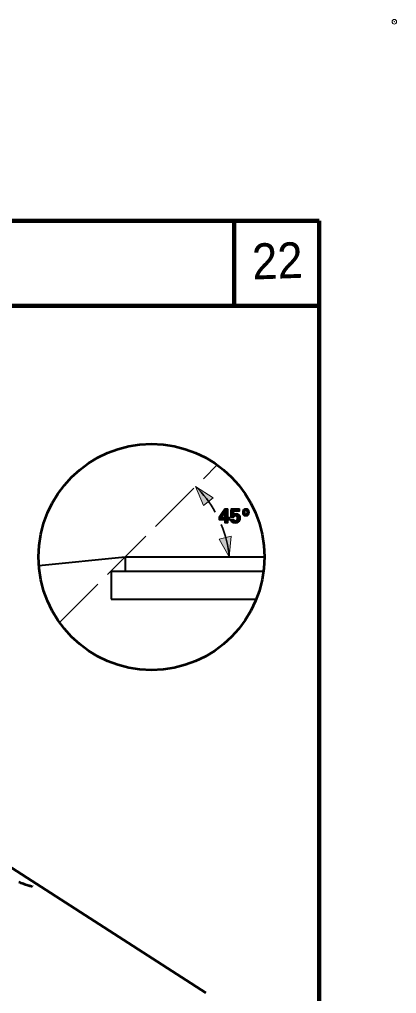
# Model space of a CAD drawing. Extents: x -9585 to -7990, y -61013 to -56618.
# Drawn here: x -8240 to -7990, y -60464 to -59818 of the extents above; entities that cross this region are included whole.
import ezdxf

# ---------------------------------------------------------------- set-up
doc = ezdxf.new("R2010")
doc.units = 0
doc.header["$LTSCALE"] = 6
doc.header["$PDMODE"] = 32
doc.header["$PDSIZE"] = 3
doc.linetypes.add('LONG_DASHED', pattern=[7.5, 6, -1.5])
doc.layers.add('1', color=7, linetype='Continuous', lineweight=13)
doc.layers.add('3', color=7, linetype='Continuous', lineweight=40)

msp = doc.modelspace()

# ---------------------------------------------------------------- hatches: boundary and pattern name
at = {"layer": '1'}
for points in [[(-8123.26, -60127.44), (-8111.64, -60135.02), (-8118.1, -60140.04)], [(-8100.94, -60174.24), (-8099.62, -60160.42), (-8107.58, -60162.36)]]:
    msp.add_hatch(color=256, dxfattribs=at).paths.add_polyline_path(points)
at = {"layer": '3'}
for points in [[(-8107.54, -60148.08), (-8107.54, -60149.6), (-8100.72, -60149.6), (-8100.72, -60148.08), (-8106.1, -60148.08), (-8105.86, -60147.74), (-8103.74, -60144.52), (-8101.88, -60144.52), (-8101.88, -60142.34), (-8103.9, -60142.34), (-8105.36, -60144.52), (-8107.54, -60147.74)], [(-8099.9, -60147.32), (-8099.92, -60147.8), (-8097.96, -60147.8), (-8097.72, -60147.32), (-8097.7, -60147.32), (-8097.7, -60147.32), (-8097.7, -60147.3), (-8097.32, -60146.98), (-8097.22, -60146.96), (-8096.82, -60146.84), (-8094.02, -60146.84), (-8094.3, -60146.34), (-8094.66, -60146.12), (-8098.08, -60146.12), (-8098.06, -60145.7), (-8098.06, -60145.68), (-8097.94, -60143.84), (-8094.14, -60143.84), (-8094.14, -60142.34), (-8099.7, -60142.34), (-8099.78, -60143.84), (-8099.84, -60145.68), (-8099.84, -60145.7), (-8099.86, -60146.12), (-8099.86, -60146.34), (-8099.88, -60146.84), (-8099.9, -60146.96), (-8099.9, -60146.98), (-8099.9, -60147.3), (-8099.9, -60147.32)], [(-8091.82, -60145.52), (-8091.82, -60145.6), (-8090.46, -60145.6), (-8090.5, -60145.52), (-8090.58, -60145.22), (-8090.58, -60145.16), (-8090.62, -60144.64), (-8090.62, -60144.64), (-8090.62, -60144.56), (-8090.62, -60144.52), (-8090.58, -60144.04), (-8090.56, -60143.96), (-8090.46, -60143.66), (-8090.42, -60143.54), (-8090.42, -60143.52), (-8090.42, -60143.52), (-8090.38, -60143.5), (-8090.16, -60143.24), (-8090.1, -60143.22), (-8089.84, -60143.16), (-8088.1, -60143.16), (-8088.3, -60142.82), (-8088.34, -60142.76), (-8089, -60142.32), (-8089.04, -60142.3), (-8089.84, -60142.2), (-8090.54, -60142.3), (-8090.68, -60142.32), (-8091.3, -60142.76), (-8091.38, -60142.82), (-8091.56, -60143.16), (-8091.6, -60143.22), (-8091.6, -60143.24), (-8091.74, -60143.5), (-8091.74, -60143.52), (-8091.76, -60143.54), (-8091.82, -60143.66), (-8091.86, -60143.96), (-8091.86, -60144.04), (-8091.92, -60144.52), (-8091.94, -60144.56), (-8091.94, -60144.64), (-8091.94, -60144.64), (-8091.88, -60145.16), (-8091.86, -60145.22)], [(-8089.6, -60146), (-8089.82, -60146.1), (-8088.14, -60146.1), (-8088.1, -60146), (-8088.1, -60145.98), (-8087.96, -60145.7), (-8087.94, -60145.64), (-8087.92, -60145.6), (-8087.88, -60145.52), (-8087.84, -60145.22), (-8087.82, -60145.16), (-8087.78, -60144.64), (-8087.76, -60144.64), (-8087.76, -60144.56), (-8087.74, -60144.52), (-8087.82, -60144.04), (-8087.84, -60143.96), (-8087.88, -60143.66), (-8087.9, -60143.54), (-8087.9, -60143.52), (-8087.92, -60143.5), (-8087.92, -60143.5), (-8088.06, -60143.24), (-8088.06, -60143.24), (-8088.06, -60143.22), (-8088.1, -60143.16), (-8089.84, -60143.16), (-8089.54, -60143.22), (-8089.54, -60143.24), (-8089.3, -60143.5), (-8089.28, -60143.52), (-8089.26, -60143.54), (-8089.22, -60143.66), (-8089.14, -60143.96), (-8089.12, -60144.04), (-8089.06, -60144.52), (-8089.06, -60144.56), (-8089.08, -60144.64), (-8089.08, -60144.64), (-8089.1, -60145.16), (-8089.14, -60145.22), (-8089.22, -60145.52), (-8089.24, -60145.6), (-8089.26, -60145.64), (-8089.3, -60145.7), (-8089.5, -60145.98)], [(-8103.74, -60147.74), (-8103.74, -60148.08), (-8101.88, -60148.08), (-8101.88, -60147.74), (-8101.88, -60144.52), (-8103.74, -60144.52)], [(-8103.74, -60149.6), (-8103.74, -60151.62), (-8101.88, -60151.62), (-8101.88, -60149.6)], [(-8098.34, -60151.56), (-8097.04, -60151.78), (-8095.74, -60151.56), (-8095.74, -60151.56), (-8095.7, -60151.56), (-8094.76, -60150.96), (-8094.54, -60150.84), (-8094.18, -60150.28), (-8096.84, -60150.28), (-8097.42, -60150.18), (-8097.44, -60150.16), (-8097.46, -60150.12), (-8097.82, -60149.8), (-8097.82, -60149.74), (-8097.84, -60149.72), (-8097.94, -60149.28), (-8099.94, -60149.28), (-8099.88, -60149.72), (-8099.86, -60149.74), (-8099.86, -60149.8), (-8099.82, -60150.12), (-8099.82, -60150.16), (-8099.8, -60150.18), (-8099.74, -60150.28), (-8099.38, -60150.84), (-8099.3, -60150.96), (-8098.36, -60151.56)], [(-8097.46, -60145.7), (-8098.08, -60146.12), (-8094.66, -60146.12), (-8095.22, -60145.7), (-8095.34, -60145.68), (-8097.42, -60145.68)], [(-8096.38, -60145.48), (-8097.42, -60145.68), (-8095.34, -60145.68), (-8096.38, -60145.48)], [(-8096.46, -60150.18), (-8096.84, -60150.28), (-8094.18, -60150.28), (-8094.1, -60150.18), (-8094.1, -60150.16), (-8094.08, -60150.12), (-8093.86, -60149.8), (-8093.82, -60149.74), (-8093.82, -60149.72), (-8093.7, -60149.1), (-8093.58, -60148.46), (-8093.58, -60148.4), (-8093.66, -60147.88), (-8093.66, -60147.8), (-8093.74, -60147.32), (-8093.74, -60147.32), (-8093.74, -60147.3), (-8093.94, -60146.98), (-8093.94, -60146.96), (-8094.02, -60146.84), (-8096.82, -60146.84), (-8096.26, -60146.96), (-8096.24, -60146.98), (-8095.88, -60147.3), (-8095.88, -60147.32), (-8095.86, -60147.32), (-8095.66, -60147.8), (-8095.62, -60147.88), (-8095.56, -60148.4), (-8095.54, -60148.46), (-8095.62, -60149.1), (-8095.86, -60149.72), (-8095.88, -60149.74), (-8095.94, -60149.8), (-8096.3, -60150.12), (-8096.4, -60150.16)], [(-8091.48, -60146.32), (-8091.42, -60146.4), (-8088.34, -60146.4), (-8088.26, -60146.32), (-8088.14, -60146.1), (-8089.82, -60146.1), (-8090.18, -60146), (-8090.2, -60145.98), (-8090.44, -60145.7), (-8090.46, -60145.64), (-8090.46, -60145.6), (-8091.82, -60145.6), (-8091.8, -60145.64), (-8091.78, -60145.7), (-8091.64, -60145.98), (-8091.62, -60146), (-8091.58, -60146.1)], [(-8089.94, -60147.04), (-8089.78, -60147.06), (-8089.68, -60147.04), (-8089.58, -60147.02), (-8089.18, -60146.94), (-8088.9, -60146.88), (-8088.34, -60146.4), (-8091.44, -60146.4), (-8090.82, -60146.88), (-8090.72, -60146.94), (-8090.12, -60147.02)]]:
    msp.add_hatch(color=256, dxfattribs=at).paths.add_polyline_path(points)

# ---------------------------------------------------------------- linework, layer by layer
at = {"layer": '1', "lineweight": 100}
for p, q in [((-8041.28, -59951.3), (-9533.5, -59951.3)), ((-8097.54, -59951.3), (-8097.54, -60007.56)), ((-8041.28, -59951.3), (-8041.28, -60972.74)), ((-8041.28, -60007.56), (-9533.5, -60007.56))]:
    msp.add_line(p, q, dxfattribs=at)
at = {"layer": '1'}
for points in [[(-8123.26, -60127.44), (-8111.64, -60135.02), (-8118.1, -60140.04)], [(-8100.94, -60174.24), (-8099.62, -60160.42), (-8107.58, -60162.36)]]:
    msp.add_lwpolyline(points, close=True, dxfattribs=at)
msp.add_point((-7991.34, -59819.1), dxfattribs=at)
at = {"layer": '3', "linetype": 'LONG_DASHED', "lineweight": 35}
msp.add_line((-8213.56, -60217.74), (-8109.02, -60113.2), dxfattribs=at)
at = {"layer": '3'}
for p, q in [((-8227.36, -60179.8), (-8170.06, -60174.24)), ((-8170.06, -60174.24), (-8077.52, -60174.24)), ((-8170.06, -60174.24), (-8170.06, -60183.54)), ((-8179.36, -60183.54), (-8078.12, -60183.54)), ((-8179.36, -60183.54), (-8179.36, -60202.28)), ((-8179.36, -60202.28), (-8082.92, -60202.28))]:
    msp.add_line(p, q, dxfattribs=at)
at = {"layer": '3', "lineweight": 35}
for points in [[(-8107.54, -60148.08), (-8107.54, -60149.6), (-8100.72, -60149.6), (-8100.72, -60148.08), (-8106.1, -60148.08), (-8105.86, -60147.74), (-8103.74, -60144.52), (-8101.88, -60144.52), (-8101.88, -60142.34), (-8103.9, -60142.34), (-8105.36, -60144.52), (-8107.54, -60147.74)], [(-8099.9, -60147.32), (-8099.92, -60147.8), (-8097.96, -60147.8), (-8097.72, -60147.32), (-8097.7, -60147.32), (-8097.7, -60147.32), (-8097.7, -60147.3), (-8097.32, -60146.98), (-8097.22, -60146.96), (-8096.82, -60146.84), (-8094.02, -60146.84), (-8094.3, -60146.34), (-8094.66, -60146.12), (-8098.08, -60146.12), (-8098.06, -60145.7), (-8098.06, -60145.68), (-8097.94, -60143.84), (-8094.14, -60143.84), (-8094.14, -60142.34), (-8099.7, -60142.34), (-8099.78, -60143.84), (-8099.84, -60145.68), (-8099.84, -60145.7), (-8099.86, -60146.12), (-8099.86, -60146.34), (-8099.88, -60146.84), (-8099.9, -60146.96), (-8099.9, -60146.98), (-8099.9, -60147.3), (-8099.9, -60147.32)], [(-8091.82, -60145.52), (-8091.82, -60145.6), (-8090.46, -60145.6), (-8090.5, -60145.52), (-8090.58, -60145.22), (-8090.58, -60145.16), (-8090.62, -60144.64), (-8090.62, -60144.64), (-8090.62, -60144.56), (-8090.62, -60144.52), (-8090.58, -60144.04), (-8090.56, -60143.96), (-8090.46, -60143.66), (-8090.42, -60143.54), (-8090.42, -60143.52), (-8090.42, -60143.52), (-8090.38, -60143.5), (-8090.16, -60143.24), (-8090.1, -60143.22), (-8089.84, -60143.16), (-8088.1, -60143.16), (-8088.3, -60142.82), (-8088.34, -60142.76), (-8089, -60142.32), (-8089.04, -60142.3), (-8089.84, -60142.2), (-8090.54, -60142.3), (-8090.68, -60142.32), (-8091.3, -60142.76), (-8091.38, -60142.82), (-8091.56, -60143.16), (-8091.6, -60143.22), (-8091.6, -60143.24), (-8091.74, -60143.5), (-8091.74, -60143.52), (-8091.76, -60143.54), (-8091.82, -60143.66), (-8091.86, -60143.96), (-8091.86, -60144.04), (-8091.92, -60144.52), (-8091.94, -60144.56), (-8091.94, -60144.64), (-8091.94, -60144.64), (-8091.88, -60145.16), (-8091.86, -60145.22)], [(-8089.6, -60146), (-8089.82, -60146.1), (-8088.14, -60146.1), (-8088.1, -60146), (-8088.1, -60145.98), (-8087.96, -60145.7), (-8087.94, -60145.64), (-8087.92, -60145.6), (-8087.88, -60145.52), (-8087.84, -60145.22), (-8087.82, -60145.16), (-8087.78, -60144.64), (-8087.76, -60144.64), (-8087.76, -60144.56), (-8087.74, -60144.52), (-8087.82, -60144.04), (-8087.84, -60143.96), (-8087.88, -60143.66), (-8087.9, -60143.54), (-8087.9, -60143.52), (-8087.92, -60143.5), (-8087.92, -60143.5), (-8088.06, -60143.24), (-8088.06, -60143.24), (-8088.06, -60143.22), (-8088.1, -60143.16), (-8089.84, -60143.16), (-8089.54, -60143.22), (-8089.54, -60143.24), (-8089.3, -60143.5), (-8089.28, -60143.52), (-8089.26, -60143.54), (-8089.22, -60143.66), (-8089.14, -60143.96), (-8089.12, -60144.04), (-8089.06, -60144.52), (-8089.06, -60144.56), (-8089.08, -60144.64), (-8089.08, -60144.64), (-8089.1, -60145.16), (-8089.14, -60145.22), (-8089.22, -60145.52), (-8089.24, -60145.6), (-8089.26, -60145.64), (-8089.3, -60145.7), (-8089.5, -60145.98)], [(-8103.74, -60147.74), (-8103.74, -60148.08), (-8101.88, -60148.08), (-8101.88, -60147.74), (-8101.88, -60144.52), (-8103.74, -60144.52)], [(-8103.74, -60149.6), (-8103.74, -60151.62), (-8101.88, -60151.62), (-8101.88, -60149.6)], [(-8098.34, -60151.56), (-8097.04, -60151.78), (-8095.74, -60151.56), (-8095.74, -60151.56), (-8095.7, -60151.56), (-8094.76, -60150.96), (-8094.54, -60150.84), (-8094.18, -60150.28), (-8096.84, -60150.28), (-8097.42, -60150.18), (-8097.44, -60150.16), (-8097.46, -60150.12), (-8097.82, -60149.8), (-8097.82, -60149.74), (-8097.84, -60149.72), (-8097.94, -60149.28), (-8099.94, -60149.28), (-8099.88, -60149.72), (-8099.86, -60149.74), (-8099.86, -60149.8), (-8099.82, -60150.12), (-8099.82, -60150.16), (-8099.8, -60150.18), (-8099.74, -60150.28), (-8099.38, -60150.84), (-8099.3, -60150.96), (-8098.36, -60151.56)], [(-8097.46, -60145.7), (-8098.08, -60146.12), (-8094.66, -60146.12), (-8095.22, -60145.7), (-8095.34, -60145.68), (-8097.42, -60145.68)], [(-8096.38, -60145.48), (-8097.42, -60145.68), (-8095.34, -60145.68), (-8096.38, -60145.48)], [(-8096.46, -60150.18), (-8096.84, -60150.28), (-8094.18, -60150.28), (-8094.1, -60150.18), (-8094.1, -60150.16), (-8094.08, -60150.12), (-8093.86, -60149.8), (-8093.82, -60149.74), (-8093.82, -60149.72), (-8093.7, -60149.1), (-8093.58, -60148.46), (-8093.58, -60148.4), (-8093.66, -60147.88), (-8093.66, -60147.8), (-8093.74, -60147.32), (-8093.74, -60147.32), (-8093.74, -60147.3), (-8093.94, -60146.98), (-8093.94, -60146.96), (-8094.02, -60146.84), (-8096.82, -60146.84), (-8096.26, -60146.96), (-8096.24, -60146.98), (-8095.88, -60147.3), (-8095.88, -60147.32), (-8095.86, -60147.32), (-8095.66, -60147.8), (-8095.62, -60147.88), (-8095.56, -60148.4), (-8095.54, -60148.46), (-8095.62, -60149.1), (-8095.86, -60149.72), (-8095.88, -60149.74), (-8095.94, -60149.8), (-8096.3, -60150.12), (-8096.4, -60150.16)], [(-8091.48, -60146.32), (-8091.42, -60146.4), (-8088.34, -60146.4), (-8088.26, -60146.32), (-8088.14, -60146.1), (-8089.82, -60146.1), (-8090.18, -60146), (-8090.2, -60145.98), (-8090.44, -60145.7), (-8090.46, -60145.64), (-8090.46, -60145.6), (-8091.82, -60145.6), (-8091.8, -60145.64), (-8091.78, -60145.7), (-8091.64, -60145.98), (-8091.62, -60146), (-8091.58, -60146.1)], [(-8089.94, -60147.04), (-8089.78, -60147.06), (-8089.68, -60147.04), (-8089.58, -60147.02), (-8089.18, -60146.94), (-8088.9, -60146.88), (-8088.34, -60146.4), (-8091.44, -60146.4), (-8090.82, -60146.88), (-8090.72, -60146.94), (-8090.12, -60147.02)]]:
    msp.add_lwpolyline(points, close=True, dxfattribs=at)
at = {"layer": '3', "lineweight": 53}
msp.add_lwpolyline([(-9500.56, -60364.28), (-9482.26, -60390.54), (-9303.46, -60339.84), (-9187.22, -60335.64), (-8854.82, -60329.8), (-8490.16, -60336.4), (-8303.12, -60343.6), (-8116.36, -60463.44)], dxfattribs=at)
msp.add_circle((-8152.515, -60174.24), 75, dxfattribs=at)
at = {"layer": '3', "lineweight": 35}
for start, end in [(29.27677, 45.72933), (5.27867, 22.33054)]:
    msp.add_arc((-8175.615, -60181.14), 75, start, end, dxfattribs=at)
at = {"layer": '3', "linetype": 'LONG_DASHED', "lineweight": 53}
msp.add_spline([(-8814.92, -60366.4), (-8799.32, -60367.88), (-8791.36, -60367.6), (-8783.26, -60366.68), (-8772.16, -60364.44), (-8770.22, -60364.28), (-8762.86, -60362.64), (-8758.06, -60361.44), (-8753.26, -60359.8), (-8748.32, -60358.44), (-8729.12, -60354.54), (-8727.46, -60354.4), (-8723.72, -60353.94), (-8710.22, -60353.94), (-8700.76, -60354.84), (-8695.66, -60355), (-8691.76, -60355.28), (-8683.52, -60356.48), (-8677.52, -60357.84), (-8670.16, -60359.04), (-8659.52, -60362.2), (-8642.26, -60365.94), (-8637.46, -60366.68), (-8635.82, -60366.84), (-8628.92, -60368.34), (-8619.02, -60369.84), (-8605.82, -60372.24), (-8604.32, -60372.4), (-8598.02, -60372.84), (-8590.36, -60373.88), (-8581.22, -60373.74), (-8576.42, -60372.4), (-8566.96, -60369.84), (-8549.12, -60366.54), (-8541.02, -60365.64), (-8516.86, -60365.64), (-8513.12, -60366.08), (-8510.72, -60366.08), (-8505.02, -60366.68), (-8503.22, -60367.14), (-8491.22, -60368.04), (-8488.06, -60368.48), (-8485.66, -60368.64), (-8478.62, -60369.08), (-8476.52, -60369.54), (-8471.72, -60370), (-8456.26, -60372.24), (-8450.26, -60373), (-8444.72, -60374.04), (-8434.66, -60374.8), (-8428.96, -60374.94), (-8424.32, -60375.4), (-8410.66, -60375.4), (-8399.56, -60373.44), (-8396.26, -60372.24), (-8393.72, -60371.34), (-8388.92, -60370.6), (-8381.26, -60368.8), (-8372.72, -60367.44), (-8367.62, -60367.14), (-8364.62, -60366.68), (-8357.86, -60365.94), (-8352.46, -60365.64), (-8340.32, -60365.64), (-8336.86, -60365.34), (-8326.82, -60364.88), (-8318.42, -60365.34), (-8307.32, -60366.84), (-8300.12, -60368.2), (-8288.42, -60371.94), (-8284.22, -60373), (-8279.12, -60373.88), (-8274.76, -60375.4), (-8272.36, -60376), (-8256.92, -60381.4), (-8252.12, -60383.64), (-8246.72, -60386.64), (-8234.56, -60392.04), (-8231.56, -60392.8)], degree=3, dxfattribs=at)

# ---------------------------------------------------------------- texts
at = {"layer": '1', "width": 0.95}
msp.add_text('22', height=23.78, rotation=2.121, dxfattribs=at).set_placement((-8085.3, -59990.18))

doc.saveas('drawing.dxf')
